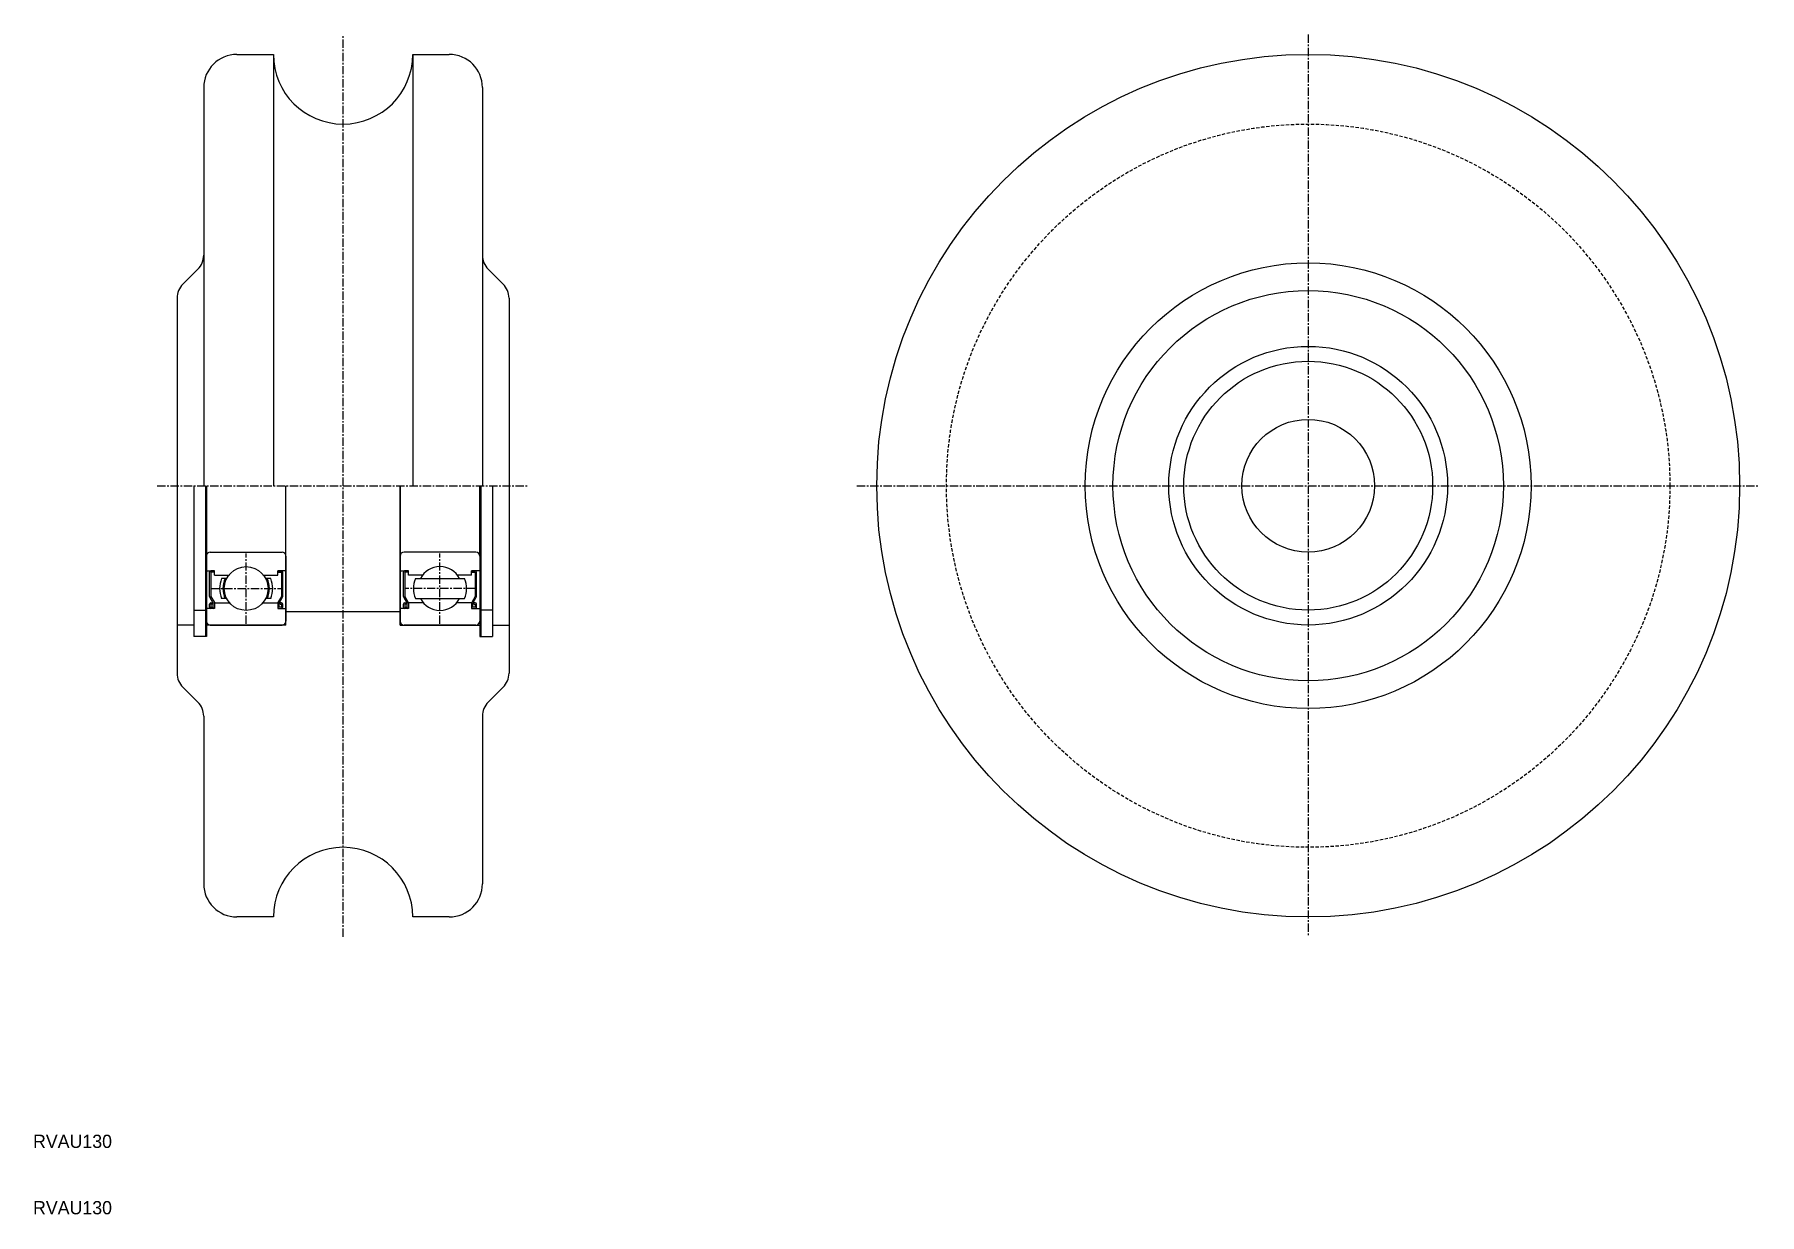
# Model space of a CAD drawing. Extents: x 10 to 270, y 10 to 188.
import ezdxf

# ---------------------------------------------------------------- set-up
doc = ezdxf.new("R2010")
doc.units = 0
doc.linetypes.add('CENTER', pattern=[2, 1.25, -0.25, 0.25, -0.25])
doc.linetypes.add('DASHED', pattern=[0.75, 0.5, -0.25])
doc.layers.get('0').update_dxf_attribs({"linetype": 'CONTINUOUS'})
doc.layers.add('CENTER', color=1, linetype='CENTER')

msp = doc.modelspace()

# ---------------------------------------------------------------- linework, layer by layer
at = {"color": 7, "linetype": 'CONTINUOUS'}
for p, q in [((40.71, 184.81), (46.21, 184.81)), ((46.21, 184.81), (46.21, 119.81)), ((67.21, 184.81), (72.71, 184.81)), ((67.21, 184.81), (67.21, 119.81)), ((35.71, 179.81), (35.71, 119.81)), ((77.71, 179.81), (77.71, 119.81)), ((34.83, 152.43), (32.59, 150.19)), ((78.59, 152.43), (80.83, 150.19)), ((31.71, 148.07), (31.71, 91.55)), ((81.71, 148.07), (81.71, 91.55)), ((34.21, 119.81), (34.21, 97.06)), ((35.96, 119.81), (35.96, 97.06)), ((36.11, 119.81), (36.11, 97.06)), ((36.11, 119.81), (36.11, 109.21)), ((48.11, 98.81), (48.11, 119.81)), ((48.11, 109.21), (48.11, 119.81)), ((65.31, 98.81), (65.31, 119.81)), ((65.31, 119.81), (65.31, 109.21)), ((77.31, 119.81), (77.31, 97.06)), ((77.31, 109.21), (77.31, 119.81)), ((77.46, 119.81), (77.46, 97.06)), ((79.21, 119.81), (79.21, 97.06)), ((36.11, 109.21), (36.11, 99.41)), ((36.71, 109.81), (47.51, 109.81)), ((48.11, 109.21), (48.11, 99.41)), ((65.31, 109.21), (65.31, 99.41)), ((76.71, 109.81), (65.91, 109.81)), ((77.31, 109.21), (77.31, 99.41)), ((36.11, 106.96), (37.36, 106.96)), ((36.61, 103.11), (36.61, 106.76)), ((37.36, 106.96), (36.81, 106.96)), ((37.36, 106.76), (36.81, 106.76)), ((36.81, 106.76), (36.81, 103.11)), ((37.36, 106.31), (37.36, 106.96)), ((48.11, 106.96), (46.86, 106.96)), ((46.86, 106.31), (46.86, 106.96)), ((46.86, 106.96), (47.41, 106.96)), ((46.86, 106.76), (47.41, 106.76)), ((47.41, 106.76), (47.41, 103.11)), ((47.61, 103.11), (47.61, 106.76)), ((65.31, 106.96), (66.56, 106.96)), ((65.81, 103.11), (65.81, 106.76)), ((66.56, 106.96), (66.01, 106.96)), ((66.56, 106.76), (66.01, 106.76)), ((66.01, 106.76), (66.01, 103.11)), ((66.56, 106.31), (66.56, 106.96)), ((77.31, 106.96), (76.06, 106.96)), ((76.06, 106.31), (76.06, 106.96)), ((76.06, 106.96), (76.61, 106.96)), ((76.06, 106.76), (76.61, 106.76)), ((76.61, 106.76), (76.61, 103.11)), ((76.81, 103.11), (76.81, 106.76)), ((37.36, 106.31), (39.49, 106.31)), ((39.17, 105.81), (38.4, 105.81)), ((44.74, 106.31), (46.86, 106.31)), ((45.82, 105.81), (45.05, 105.81)), ((68.69, 106.31), (66.56, 106.31)), ((67.6, 105.81), (75.02, 105.81)), ((76.06, 106.31), (73.94, 106.31)), ((36.61, 101.51), (36.61, 101.96)), ((37.16, 102.11), (36.64, 103.01)), ((36.81, 103.11), (37.33, 102.21)), ((36.81, 102.16), (37.01, 102.16)), ((37.01, 101.96), (36.81, 101.96)), ((36.81, 101.96), (36.81, 101.51)), ((36.81, 101.51), (37.16, 101.51)), ((37.01, 101.96), (37.01, 102.16)), ((37.16, 101.51), (37.16, 102.11)), ((37.36, 102.16), (39.61, 102.16)), ((37.36, 102.16), (37.36, 101.31)), ((37.36, 102.11), (37.36, 101.51)), ((39.17, 102.81), (38.4, 102.81)), ((44.61, 102.16), (46.87, 102.16)), ((45.82, 102.81), (45.05, 102.81)), ((46.86, 102.16), (46.86, 101.31)), ((46.86, 102.11), (46.86, 101.51)), ((47.41, 103.11), (46.89, 102.21)), ((47.06, 102.11), (47.58, 103.01)), ((47.06, 101.51), (47.06, 102.11)), ((47.41, 101.51), (47.06, 101.51)), ((47.21, 101.96), (47.21, 102.16)), ((47.41, 102.16), (47.21, 102.16)), ((47.21, 101.96), (47.41, 101.96)), ((47.41, 101.96), (47.41, 101.51)), ((47.61, 101.51), (47.61, 101.96)), ((65.81, 101.51), (65.81, 101.96)), ((66.36, 102.11), (65.84, 103.01)), ((66.01, 103.11), (66.53, 102.21)), ((66.01, 102.16), (66.21, 102.16)), ((66.21, 101.96), (66.01, 101.96)), ((66.01, 101.96), (66.01, 101.51)), ((66.01, 101.51), (66.36, 101.51)), ((66.21, 101.96), (66.21, 102.16)), ((66.36, 101.51), (66.36, 102.11)), ((68.81, 102.16), (66.55, 102.16)), ((66.56, 102.16), (66.56, 101.31)), ((66.56, 102.11), (66.56, 101.51)), ((67.6, 102.81), (75.02, 102.81)), ((76.06, 102.16), (73.81, 102.16)), ((76.06, 102.16), (76.06, 101.31)), ((76.06, 102.11), (76.06, 101.51)), ((76.61, 103.11), (76.09, 102.21)), ((76.26, 102.11), (76.78, 103.01)), ((76.26, 101.51), (76.26, 102.11)), ((76.61, 101.51), (76.26, 101.51)), ((76.41, 101.96), (76.41, 102.16)), ((76.61, 102.16), (76.41, 102.16)), ((76.41, 101.96), (76.61, 101.96)), ((76.61, 101.96), (76.61, 101.51)), ((76.81, 101.51), (76.81, 101.96)), ((34.21, 98.81), (31.71, 98.81)), ((34.21, 101.06), (35.96, 101.06)), ((37.36, 101.31), (36.11, 101.31)), ((48.11, 98.81), (36.11, 98.81)), ((36.71, 98.81), (47.51, 98.81)), ((37.16, 101.31), (36.81, 101.31)), ((46.86, 101.31), (48.11, 101.31)), ((47.06, 101.31), (47.41, 101.31)), ((65.31, 100.81), (48.11, 100.81)), ((66.56, 101.31), (65.31, 101.31)), ((65.31, 98.81), (77.31, 98.81)), ((76.71, 98.81), (65.91, 98.81)), ((66.36, 101.31), (66.01, 101.31)), ((76.06, 101.31), (77.31, 101.31)), ((76.26, 101.31), (76.61, 101.31)), ((79.21, 101.06), (77.46, 101.06)), ((79.21, 98.81), (81.71, 98.81)), ((36.11, 97.06), (34.21, 97.06)), ((77.31, 97.06), (79.21, 97.06)), ((34.83, 87.19), (32.59, 89.43)), ((78.59, 87.19), (80.83, 89.43)), ((35.71, 85.07), (35.71, 59.81)), ((77.71, 85.07), (77.71, 59.81)), ((46.21, 54.81), (40.71, 54.81)), ((72.71, 54.81), (67.21, 54.81))]:
    msp.add_line(p, q, dxfattribs=at)
for centre, radius in [((202.12, 119.81), 65), ((202.12, 119.81), 33.59), ((202.12, 119.81), 29.41), ((202.12, 119.81), 21), ((202.12, 119.81), 18.75), ((202.12, 119.81), 18.75), ((202.12, 119.81), 10), ((42.11, 104.31), 3.3)]:
    msp.add_circle(centre, radius, dxfattribs=at)
at = {"color": 3, "linetype": 'DASHED'}
msp.add_circle((202.12, 119.81), 54.5, dxfattribs=at)
at = {"color": 7, "linetype": 'CONTINUOUS'}
for centre, radius, start, end in [((40.71, 179.81), 5, 90, 180), ((56.71, 184.81), 10.5, 180, 0), ((72.71, 179.81), 5, 0, 90), ((32.71, 154.55), 3, 315, 0), ((80.71, 154.55), 3, 180, 225), ((34.71, 148.07), 3, 135, 180), ((78.71, 148.07), 3, 0, 45), ((36.71, 109.21), 0.6, 90, 180), ((47.51, 109.21), 0.6, 0, 90), ((65.91, 109.21), 0.6, 90, 180), ((76.71, 109.21), 0.6, 0, 90), ((36.81, 106.76), 0.2, 90, 180), ((47.41, 106.76), 0.2, 0, 90), ((66.01, 106.76), 0.2, 90, 180), ((71.31, 104.31), 3.3, 27.0357, 152.9643), ((76.61, 106.76), 0.2, 0, 90), ((42.11, 104.31), 4, 157.9757, 202.0243), ((42.11, 104.31), 3.5, 154.6231, 205.3769), ((42.11, 104.31), 3.5, 334.6231, 25.3769), ((42.11, 104.31), 4, 337.9757, 22.0243), ((71.31, 104.31), 4, 157.9757, 202.0243), ((71.31, 104.31), 4, 337.9757, 22.0243), ((36.81, 103.11), 0.2, 180, 210), ((36.81, 101.96), 0.2, 90, 180), ((36.81, 101.51), 0.2, 180, 270), ((37.16, 101.51), 0.2, 270, 0), ((37.16, 102.11), 0.2, 0, 30), ((47.06, 102.11), 0.2, 150, 180), ((47.06, 101.51), 0.2, 180, 270), ((47.41, 101.96), 0.2, 0, 90), ((47.41, 101.51), 0.2, 270, 0), ((47.41, 103.11), 0.2, 330, 0), ((66.01, 103.11), 0.2, 180, 210), ((66.01, 101.96), 0.2, 90, 180), ((66.01, 101.51), 0.2, 180, 270), ((66.36, 101.51), 0.2, 270, 0), ((66.36, 102.11), 0.2, 0, 30), ((71.31, 104.31), 3.3, 207.0357, 332.9643), ((76.26, 102.11), 0.2, 150, 180), ((76.26, 101.51), 0.2, 180, 270), ((76.61, 101.96), 0.2, 0, 90), ((76.61, 101.51), 0.2, 270, 0), ((76.61, 103.11), 0.2, 330, 0), ((36.71, 99.41), 0.6, 180, 270), ((47.51, 99.41), 0.6, 270, 0), ((65.91, 99.41), 0.6, 180, 270), ((76.71, 99.41), 0.6, 270, 0), ((34.71, 91.55), 3, 180, 225), ((78.71, 91.55), 3, 315, 0), ((32.71, 85.07), 3, 0, 45), ((80.71, 85.07), 3, 135, 180), ((56.71, 54.81), 10.5, 0, 180), ((40.71, 59.81), 5, 180, 270), ((72.71, 59.81), 5, 270, 0)]:
    msp.add_arc(centre, radius, start, end, dxfattribs=at)
at = {"layer": 'CENTER', "color": 1, "linetype": 'CENTER'}
for p, q in [((56.71, 51.81), (56.71, 187.81)), ((202.12, 187.81), (202.12, 51.81)), ((28.71, 119.81), (84.71, 119.81)), ((134.12, 119.81), (270.12, 119.81)), ((42.11, 99.01), (42.11, 109.61)), ((71.31, 99.01), (71.31, 109.61)), ((36.81, 104.31), (47.41, 104.31)), ((76.61, 104.31), (66.01, 104.31))]:
    msp.add_line(p, q, dxfattribs=at)

# ---------------------------------------------------------------- texts
at = {"color": 7, "linetype": 'CONTINUOUS'}
for p in [(10, 20), (10, 10)]:
    msp.add_text('RVAU130', height=2, dxfattribs=at).set_placement(p)

doc.saveas('drawing.dxf')
